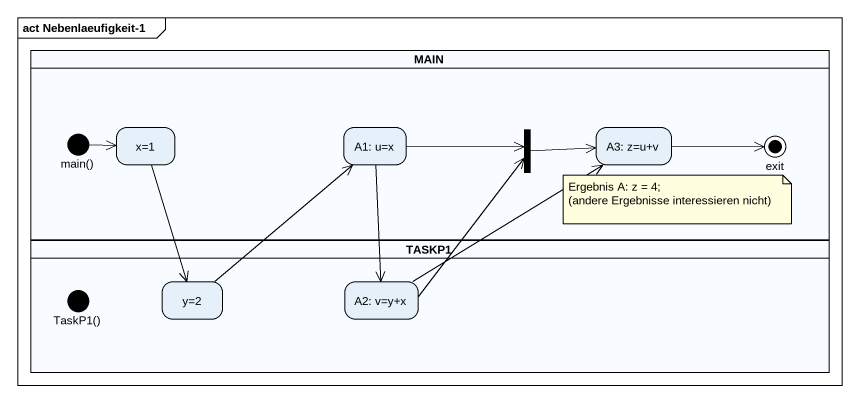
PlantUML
@startuml
mainframe act Nebenlaeufigkeit-1
hide empty description
state MAIN <<partition>> {
  state "main()" as main <<start>>
  state "x=1" as x_1
  state "A1: u=x" as A1_u_x
  state fork1 <<join>>
  state "A3: z=u+v" as A3_z_u_v
  state exit <<end>>
}
state TASKP1 <<partition>> {
  state "TaskP1()" as TaskP1 <<start>>
  state "y=2" as y_2
  state "A2: v=y+x" as A2_v_y_x
}
main -right-> x_1
x_1 --> y_2
A1_u_x -right-> fork1
A1_u_x --> A2_v_y_x
fork1 -right-> A3_z_u_v
A3_z_u_v -right-> exit
y_2 -up-> A1_u_x
A2_v_y_x -up-> fork1
A2_v_y_x -up-> A3_z_u_v
note as N1
  Ergebnis A: z = 4;
  (andere Ergebnisse interessieren nicht)
end note
@enduml
